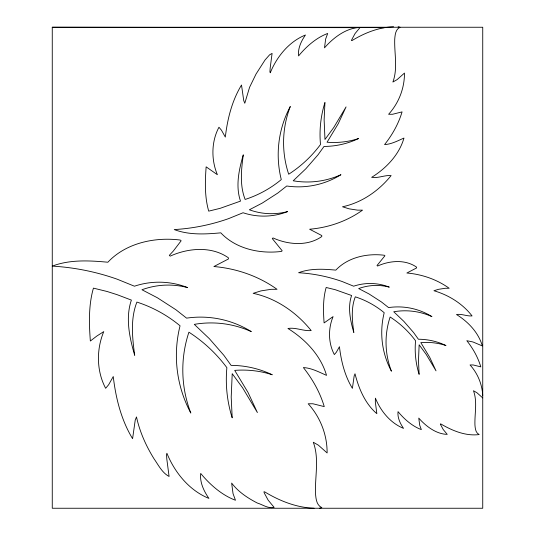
<?xml version="1.0" encoding="UTF-8"?>
<svg xmlns="http://www.w3.org/2000/svg" width="535" height="535" viewBox="0 0 535 535"><rect width="100%" height="100%" fill="white"/><g stroke="black" fill="none" stroke-linecap="round" stroke-linejoin="round"><path stroke-width="0.8" d="M383.789 27.7L360.082 27.492L355.073 33.538L351.809 39.577L351.535 40.52L352.097 40.52C364.589 32.929 378.8 27.258 393.566 26.75M360.082 27.492C346.319 27.767 333.285 37.724 324.498 47.862L325.661 38.975L327.694 33.458C316.332 37.677 306.254 46.585 298.577 55.914C297.661 48.538 301.265 40.974 305.458 35.002C289.047 41.61 276.822 56.663 270.275 72.787L269.914 71.877L270.188 67.965L272.088 53.38L269.566 54.851L265.019 60.007L256.031 74.057L249.577 87.299L244.789 103.248L243.726 100.56L241.512 85.025C231.969 100.72 227.449 118.964 225.322 137.074L221.477 130.232L218.949 127.243C211.292 141.601 211.098 159.738 217.377 174.711L206.142 166.84C205.045 181.459 204.584 196.847 208.717 211.138L220.159 208.329L240.516 201.113C235.367 186.173 238.964 169.595 243.291 154.849C241.305 169.548 239.566 185.304 245.137 199.448A109.24 109.24 0 0 0 281.283 179.586A102.071 102.071 0 0 1 290.298 106.498A100.346 100.346 0 0 0 288.699 174.229A121.599 121.599 0 0 0 320.498 144.504A107.234 107.234 0 0 1 324.939 102.513L324.13 119.847L324.972 139.468L333.693 127.597L346.065 106.913L338.227 123.725L327.059 142.23C337.652 143.052 348.405 141.909 358.504 138.558A80.524 80.524 0 0 1 324.043 146.429L318.031 154.789L305.846 168.766L293.213 180.79A81.982 81.982 0 0 0 340.942 174.711A80.464 80.464 0 0 1 286.753 185.999L277.832 193.021L262.25 203.079L249.37 209.78A63.705 63.705 0 0 0 287.629 211.579A65.203 65.203 0 0 1 243.064 212.749L228.619 218.621A198.251 198.251 0 0 1 174.236 229.575C189.002 235.179 205.353 234.263 220.808 232.839C235.942 248.949 260.084 254.112 281.437 251.423L282.186 250.788L272.295 238.603L273.017 237.935C288.097 244.796 307.719 246.474 321.789 236.53L321.789 235.547L309.618 229.227C328.457 227.636 347.048 221.243 362.516 210.148L357.607 210.148L349.081 208.824L342.514 206.777C361.707 202.745 378.947 190.768 391.118 175.574C384.525 175.005 378.278 178.416 371.651 177.339C386.21 168.284 399.143 154.836 403.978 138.063C397.772 140.765 391.433 144.243 384.578 144.59C392.295 134.86 398.528 123.819 402.066 111.889L392.543 114.276L388.617 114.276C398.782 103.028 404.56 88.242 404.473 73.068L397.144 79.595L392.891 82.036C398.007 68.299 394.208 53.386 394.73 39.162C395.091 34.802 395.505 29.345 400.046 27.252L398.147 26.75M319.569 508.25L321.836 507.648C316.412 505.154 315.924 498.64 315.496 493.437C314.868 476.451 319.408 458.642 313.289 442.251L318.372 445.167L327.119 452.958C327.226 434.841 320.331 417.193 308.187 403.764L312.881 403.764L324.25 406.607C320.024 392.369 312.58 379.188 303.372 367.572C311.551 367.993 319.127 372.139 326.531 375.369C320.759 355.347 305.318 339.284 287.944 328.483C295.848 327.193 303.312 331.265 311.183 330.583C296.644 312.447 276.067 298.149 253.155 293.334L260.993 290.893L271.171 289.308L277.036 289.308C258.565 276.067 236.37 268.436 213.886 266.537L228.418 258.987L228.418 257.816C211.619 245.939 188.193 247.946 170.19 256.138L169.327 255.342L173.307 251.042L181.138 240.79L180.241 240.041C154.755 236.831 125.926 242.99 107.863 262.224C89.419 260.518 69.898 259.428 52.263 266.116A236.671 236.671 0 0 1 117.185 279.196L134.432 286.205A77.843 77.843 0 0 1 187.631 287.603A76.05 76.05 0 0 0 141.962 289.756L157.343 297.748L175.941 309.758L186.588 318.138A96.053 96.053 0 0 1 251.283 331.613A97.865 97.865 0 0 0 194.299 324.364L209.386 338.709L223.931 355.401L231.1 365.378A96.126 96.126 0 0 1 272.241 374.774C260.191 370.775 247.351 369.411 234.704 370.387L248.039 392.483L257.395 412.552L242.629 387.855L232.217 373.684L231.207 397.11L232.177 417.808A128.019 128.019 0 0 1 226.873 367.679A145.166 145.166 0 0 0 188.915 332.188A119.793 119.793 0 0 0 190.821 413.047A121.853 121.853 0 0 1 180.054 325.795A130.413 130.413 0 0 0 136.906 302.081C130.259 318.974 132.332 337.779 134.706 355.327C129.537 337.725 125.243 317.937 131.389 300.095L117.145 294.685L107.094 291.488L93.431 288.131C88.496 305.191 89.044 323.561 90.355 341.016L96.868 336.02L103.763 331.613C96.273 349.495 96.501 371.143 105.642 388.283L108.665 384.712L113.253 376.546C115.794 398.167 121.191 419.942 132.58 438.687L135.228 420.135L136.492 416.925C139.722 431.825 146.015 445.876 154.067 458.849C158.4 465.035 162.179 472.873 169.08 476.458L166.813 459.043L166.492 454.382L166.92 453.292C174.731 472.539 189.33 490.515 208.917 498.399C203.915 491.264 199.615 482.236 200.705 473.435C209.867 484.576 221.905 495.209 235.467 500.245L233.039 493.651L231.642 483.051C238.256 491.859 247.631 498.045 257.315 503.027C262.625 504.612 268.403 508.932 274.127 507.361L268.149 500.151L264.25 492.942L263.929 491.812L264.598 491.812C279.504 500.874 296.47 507.641 314.099 508.25M52.263 27.252L482.737 27.252L482.737 508.25L52.263 508.25L52.263 27.252L355.18 27.659M482.737 397.913L476.879 392.697L473.468 390.737C477.568 401.725 474.525 413.655 474.946 425.037C475.234 428.522 475.561 432.889 479.193 434.554C465.731 436.319 452.249 430.682 440.847 423.947L440.399 423.947L440.613 424.703L443.227 429.531L447.233 434.366C436.226 434.146 425.8 426.181 418.765 418.076L419.701 425.178L421.326 429.598C412.238 426.221 404.179 419.099 398.04 411.636C397.304 417.534 400.187 423.58 403.537 428.361C390.416 423.078 380.639 411.034 375.403 398.14L375.329 401.992L376.847 413.662C365.184 403.838 358.711 388.41 355.013 373.771L354.17 375.924L352.391 388.35C344.767 375.797 341.149 361.205 339.444 346.72L336.375 352.19L334.348 354.585C328.222 343.095 328.069 328.597 333.091 316.613L324.103 322.913C323.227 311.216 322.859 298.911 326.163 287.482L335.318 289.729L351.595 295.494C347.483 307.451 350.351 320.706 353.822 332.502C352.231 320.746 350.84 308.147 355.293 296.831A87.379 87.379 0 0 1 384.204 312.714A81.641 81.641 0 0 0 391.413 371.176A80.257 80.257 0 0 1 390.135 317.001A97.263 97.263 0 0 1 415.568 340.782A85.774 85.774 0 0 0 419.126 374.366L418.477 360.496L419.152 344.801L426.127 354.297L436.018 370.842L429.752 357.4L420.818 342.594C429.291 341.939 437.891 342.855 445.969 345.536A64.401 64.401 0 0 0 418.403 339.237L413.602 332.549L403.851 321.368L393.747 311.758A65.571 65.571 0 0 1 431.926 316.613A64.36 64.36 0 0 0 388.577 307.585L381.448 301.967L368.983 293.929L358.684 288.566A50.952 50.952 0 0 1 389.279 287.128A52.149 52.149 0 0 0 353.635 286.192L342.079 281.497A158.567 158.567 0 0 0 298.584 272.73C310.394 268.249 323.474 268.985 335.833 270.121C347.937 257.235 367.251 253.108 384.324 255.262L384.926 255.763L377.014 265.514L377.59 266.042C389.654 260.558 405.349 259.214 416.604 267.172L416.604 267.955L406.867 273.01C421.934 274.288 436.807 279.397 449.179 288.271L445.254 288.271L438.433 289.335L433.932 290.732C448.758 295.079 462.541 303.633 472.057 315.924C466.781 316.379 461.785 313.65 456.489 314.513C468.125 321.756 478.471 332.516 482.343 345.931L472.94 341.965L466.828 340.708C472.993 348.492 477.982 357.32 480.811 366.863L473.194 364.957L470.051 364.957C477.668 373.41 482.155 384.19 482.737 395.559"/></g></svg>
